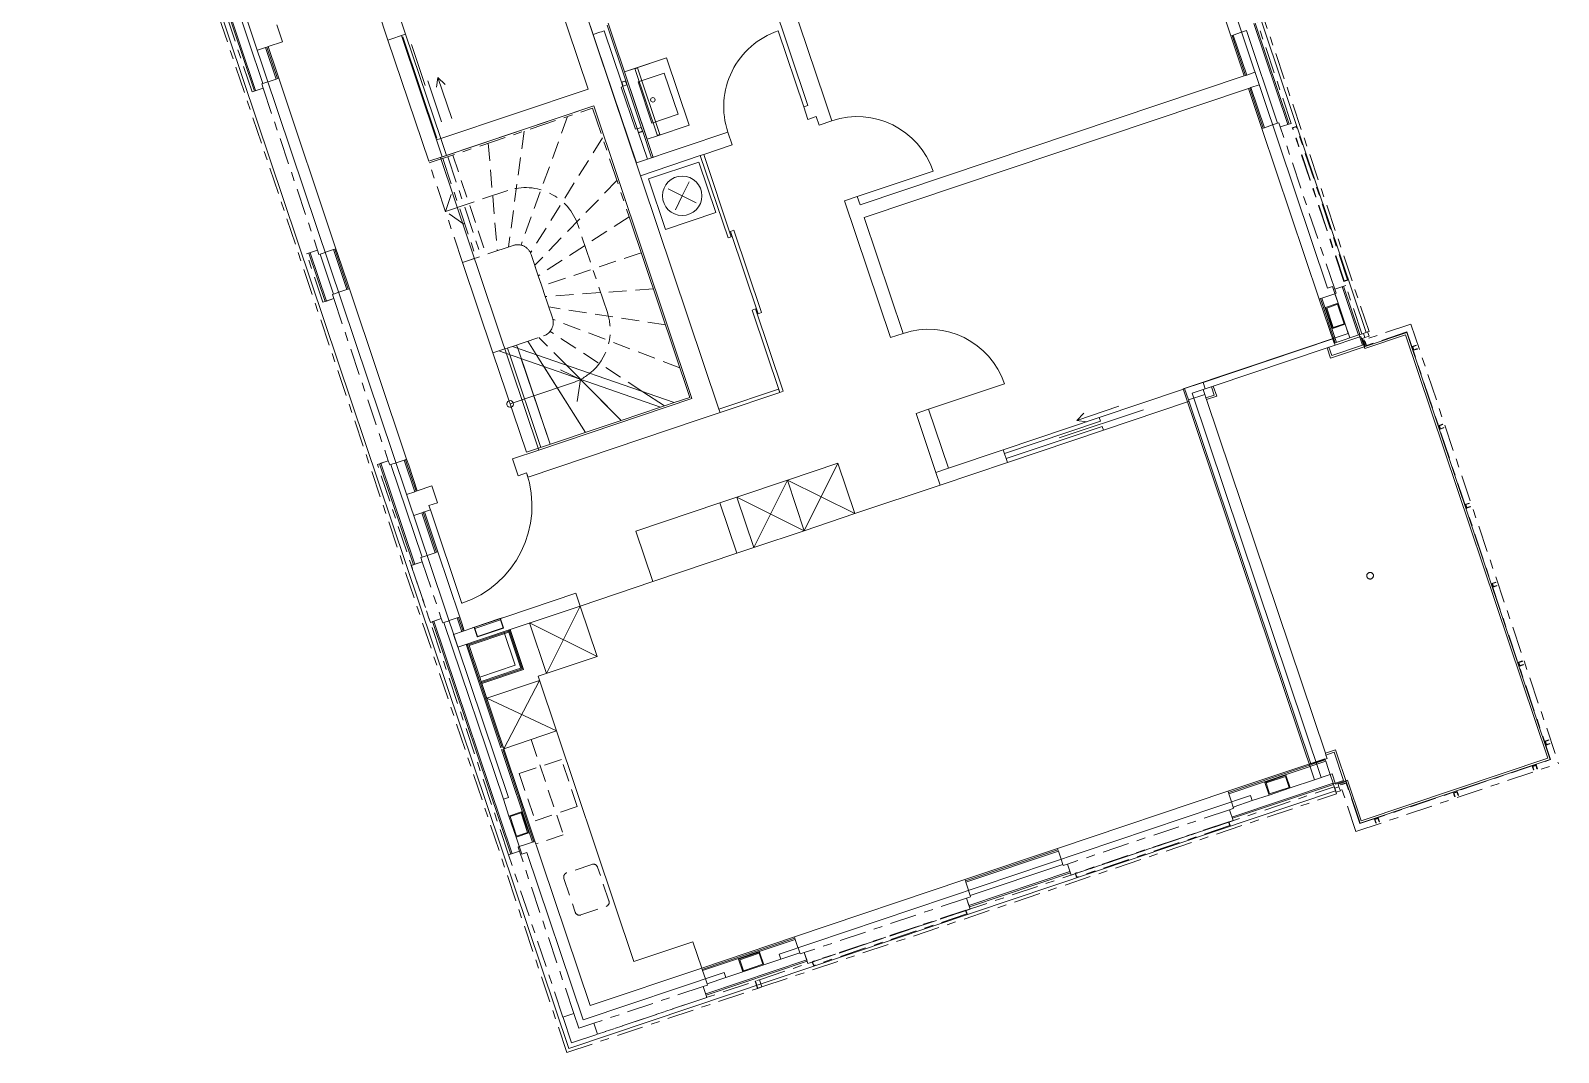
# Model space of a CAD drawing. Header units: metres. Extents: x 2747624 to 2747775, y 1250135 to 1250307.
# Drawn here: x 2747672.85 to 2747690.06, y 1250167.39 to 1250178.89 of the extents above; entities that cross this region are included whole.
import ezdxf

# ---------------------------------------------------------------- set-up
doc = ezdxf.new("R2010")
doc.units = ezdxf.units.M
doc.header["$MEASUREMENT"] = 0
doc.linetypes.add('Strich 2_1mm', pattern=[0.3, 0.2, -0.1])
doc.linetypes.add('Strichpunkt 3_1_1mm Achsen', pattern=[0.5, 0.3, -0.1, 0, -0.1])
doc.layers.add('nichttragend', color=7, linetype='Continuous')
doc.layers.add('tragend', color=7, linetype='Continuous')

# ---------------------------------------------------------------- blocks, each defined once
blk = doc.blocks.new('dfghdgh')
at = {"layer": 'nichttragend', "color": 252, "linetype": 'Strichpunkt 3_1_1mm Achsen', "lineweight": 0}
for p, q in [((2746678.888, 1250167.392), (2746672.85, 1250185.364)), ((2746687.92, 1250175.508), (2746684.95, 1250184.348)), ((2746675.344, 1250178.206), (2746674.863, 1250179.64)), ((2746687.043, 1250177.851), (2746686.661, 1250178.989)), ((2746675.344, 1250178.206), (2746675.468, 1250178.248)), ((2746675.468, 1250178.248), (2746676.081, 1250176.423)), ((2746677.338, 1250177.405), (2746679.177, 1250178.022)), ((2746679.177, 1250178.022), (2746679.588, 1250176.8)), ((2746687.043, 1250177.851), (2746686.92, 1250177.81)), ((2746687.533, 1250175.985), (2746686.92, 1250177.81)), ((2746687.098, 1250177.817), (2746687.055, 1250177.802)), ((2746687.637, 1250176.072), (2746687.055, 1250177.802)), ((2746687.099, 1250177.813), (2746687.06, 1250177.8)), ((2746687.639, 1250176.078), (2746687.06, 1250177.8)), ((2746687.678, 1250176.091), (2746687.098, 1250177.817)), ((2746687.098, 1250177.817), (2746687.099, 1250177.813)), ((2746677.49, 1250177.456), (2746677.866, 1250176.337)), ((2746677.546, 1250177.475), (2746677.922, 1250176.356)), ((2746677.714, 1250176.286), (2746677.338, 1250177.405)), ((2746678.223, 1250177.096), (2746677.787, 1250176.949)), ((2746677.787, 1250176.949), (2746677.521, 1250176.86)), ((2746679.344, 1250175.721), (2746679.015, 1250176.702)), ((2746675.958, 1250176.382), (2746676.081, 1250176.423)), ((2746678.283, 1250176.477), (2746677.714, 1250176.286)), ((2746676.141, 1250175.837), (2746675.958, 1250176.382)), ((2746678.726, 1250175.661), (2746678.485, 1250176.376)), ((2746687.679, 1250176.087), (2746687.637, 1250176.072)), ((2746687.678, 1250176.091), (2746687.639, 1250176.078)), ((2746687.678, 1250176.091), (2746687.679, 1250176.087)), ((2746676.141, 1250175.837), (2746676.264, 1250175.878)), ((2746676.264, 1250175.878), (2746676.877, 1250174.053)), ((2746687.656, 1250176.026), (2746687.533, 1250175.985)), ((2746687.839, 1250175.481), (2746687.656, 1250176.026)), ((2746688.39, 1250175.591), (2746687.863, 1250175.414)), ((2746688.39, 1250175.591), (2746690.052, 1250170.645)), ((2746678.276, 1250175.341), (2746678.625, 1250175.458)), ((2746687.863, 1250175.414), (2746687.869, 1250175.395)), ((2746688.346, 1250175.503), (2746687.89, 1250175.35)), ((2746687.92, 1250175.508), (2746687.903, 1250175.503)), ((2746688.346, 1250175.503), (2746689.963, 1250170.689)), ((2746680.271, 1250174.766), (2746680.095, 1250174.707)), ((2746676.754, 1250174.012), (2746676.877, 1250174.053)), ((2746678.231, 1250169.616), (2746676.754, 1250174.012)), ((2746677.136, 1250172.874), (2746677.259, 1250172.916)), ((2746677.136, 1250172.874), (2746677.351, 1250172.234)), ((2746677.259, 1250172.916), (2746677.474, 1250172.276)), ((2746677.351, 1250172.234), (2746677.474, 1250172.276)), ((2746687.772, 1250169.879), (2746690.052, 1250170.645)), ((2746687.816, 1250169.968), (2746689.963, 1250170.689)), ((2746681.057, 1250168.211), (2746687.527, 1250170.384)), ((2746687.554, 1250170.304), (2746687.527, 1250170.384)), ((2746687.613, 1250170.412), (2746687.595, 1250170.406)), ((2746687.772, 1250169.879), (2746687.595, 1250170.406)), ((2746687.816, 1250169.968), (2746687.662, 1250170.424)), ((2746681.084, 1250168.13), (2746687.554, 1250170.304)), ((2746686.348, 1250170.125), (2746684.523, 1250169.512)), ((2746686.348, 1250170.125), (2746686.389, 1250170.002)), ((2746686.389, 1250170.002), (2746684.565, 1250169.389)), ((2746686.341, 1250169.99), (2746684.611, 1250169.409)), ((2746686.338, 1250169.985), (2746684.616, 1250169.406)), ((2746686.351, 1250169.946), (2746684.629, 1250169.367)), ((2746686.351, 1250169.946), (2746686.338, 1250169.985)), ((2746686.355, 1250169.947), (2746686.341, 1250169.99)), ((2746686.355, 1250169.947), (2746686.351, 1250169.946)), ((2746678.354, 1250169.657), (2746678.231, 1250169.616)), ((2746678.844, 1250167.791), (2746678.231, 1250169.616)), ((2746678.967, 1250167.832), (2746678.354, 1250169.657)), ((2746684.523, 1250169.512), (2746684.565, 1250169.389)), ((2746684.625, 1250169.366), (2746684.611, 1250169.409)), ((2746684.629, 1250169.367), (2746684.616, 1250169.406)), ((2746684.629, 1250169.367), (2746684.625, 1250169.366)), ((2746683.386, 1250169.13), (2746681.561, 1250168.517)), ((2746683.427, 1250169.007), (2746681.602, 1250168.394)), ((2746683.386, 1250169.13), (2746683.427, 1250169.007)), ((2746683.378, 1250168.995), (2746681.648, 1250168.414)), ((2746683.376, 1250168.99), (2746681.654, 1250168.411)), ((2746683.389, 1250168.951), (2746681.667, 1250168.372)), ((2746683.389, 1250168.951), (2746683.376, 1250168.99)), ((2746683.393, 1250168.952), (2746683.378, 1250168.995)), ((2746683.393, 1250168.952), (2746683.389, 1250168.951)), ((2746681.561, 1250168.517), (2746681.602, 1250168.394)), ((2746681.663, 1250168.371), (2746681.648, 1250168.414)), ((2746681.667, 1250168.372), (2746681.654, 1250168.411)), ((2746681.667, 1250168.372), (2746681.663, 1250168.371)), ((2746678.941, 1250167.5), (2746681.057, 1250168.211)), ((2746681.01, 1250168.195), (2746681.008, 1250168.194)), ((2746681.008, 1250168.194), (2746681.035, 1250168.114)), ((2746681.037, 1250168.114), (2746681.01, 1250168.195)), ((2746681.084, 1250168.132), (2746681.057, 1250168.211)), ((2746678.888, 1250167.392), (2746681.035, 1250168.114)), ((2746680.423, 1250168.135), (2746679.191, 1250167.721)), ((2746680.465, 1250168.012), (2746679.233, 1250167.598)), ((2746680.423, 1250168.135), (2746680.465, 1250168.012)), ((2746681.035, 1250168.114), (2746681.037, 1250168.114)), ((2746681.084, 1250168.132), (2746681.036, 1250168.116)), ((2746681.037, 1250168.114), (2746681.084, 1250168.13)), ((2746681.084, 1250168.13), (2746681.084, 1250168.132)), ((2746678.967, 1250167.832), (2746678.844, 1250167.791)), ((2746678.941, 1250167.5), (2746678.844, 1250167.791)), ((2746679.191, 1250167.721), (2746679.233, 1250167.598))]:
    blk.add_line(p, q, dxfattribs=at)
at = {"layer": 'nichttragend', "color": 252, "linetype": 'Continuous', "lineweight": 0}
for p, q in [((2746678.908, 1250167.437), (2746672.893, 1250185.341)), ((2746687.886, 1250175.497), (2746684.917, 1250184.337)), ((2746687.451, 1250175.997), (2746684.871, 1250183.675)), ((2746674.057, 1250182.679), (2746678.229, 1250170.261)), ((2746686.362, 1250178.836), (2746685.717, 1250180.755)), ((2746678.838, 1250179.881), (2746679.183, 1250178.852)), ((2746679.126, 1250178.237), (2746678.616, 1250179.754)), ((2746679.859, 1250177.468), (2746679.351, 1250178.98)), ((2746675.686, 1250178.77), (2746675.622, 1250178.959)), ((2746677.025, 1250178.84), (2746677.42, 1250177.664)), ((2746677.041, 1250178.824), (2746677.423, 1250177.686)), ((2746677.072, 1250178.855), (2746677.467, 1250177.68)), ((2746679.257, 1250178.876), (2746679.183, 1250178.852)), ((2746679.225, 1250178.726), (2746679.183, 1250178.852)), ((2746679.257, 1250178.876), (2746679.278, 1250178.883)), ((2746679.278, 1250178.883), (2746679.309, 1250178.894)), ((2746679.309, 1250178.894), (2746679.503, 1250178.314)), ((2746679.34, 1250178.957), (2746679.551, 1250178.33)), ((2746681.554, 1250178.038), (2746681.267, 1250178.891)), ((2746686.377, 1250178.84), (2746686.362, 1250178.836)), ((2746686.391, 1250178.845), (2746686.377, 1250178.84)), ((2746686.482, 1250178.876), (2746686.391, 1250178.845)), ((2746686.483, 1250178.876), (2746686.482, 1250178.876)), ((2746686.54, 1250178.895), (2746686.483, 1250178.876)), ((2746677.293, 1250178.278), (2746677.137, 1250178.74)), ((2746679.225, 1250178.726), (2746679.67, 1250177.405)), ((2746680.01, 1250178.59), (2746679.536, 1250178.43)), ((2746679.536, 1250178.43), (2746679.654, 1250178.47)), ((2746679.654, 1250178.47), (2746680.01, 1250178.59)), ((2746679.654, 1250178.47), (2746679.909, 1250177.712)), ((2746679.656, 1250178.465), (2746679.684, 1250178.475)), ((2746679.684, 1250178.475), (2746679.936, 1250177.726)), ((2746680.265, 1250177.831), (2746680.01, 1250178.59)), ((2746675.452, 1250178.295), (2746675.466, 1250178.3)), ((2746675.468, 1250178.248), (2746675.452, 1250178.295)), ((2746675.466, 1250178.3), (2746675.522, 1250178.319)), ((2746675.522, 1250178.319), (2746675.524, 1250178.319)), ((2746675.524, 1250178.319), (2746675.615, 1250178.35)), ((2746675.615, 1250178.35), (2746675.629, 1250178.355)), ((2746675.643, 1250178.36), (2746675.621, 1250178.426)), ((2746675.629, 1250178.355), (2746675.643, 1250178.36)), ((2746675.643, 1250178.36), (2746676.288, 1250176.44)), ((2746677.478, 1250177.868), (2746677.323, 1250178.33)), ((2746677.436, 1250178.369), (2746677.421, 1250178.258)), ((2746677.592, 1250177.906), (2746677.436, 1250178.369)), ((2746677.436, 1250178.369), (2746677.516, 1250178.29)), ((2746679.551, 1250178.33), (2746679.503, 1250178.314)), ((2746679.503, 1250178.314), (2746679.519, 1250178.267)), ((2746679.506, 1250178.313), (2746679.549, 1250178.327)), ((2746679.52, 1250178.269), (2746679.506, 1250178.313)), ((2746679.791, 1250177.672), (2746679.536, 1250178.43)), ((2746679.549, 1250178.327), (2746679.564, 1250178.284)), ((2746679.567, 1250178.282), (2746679.551, 1250178.33)), ((2746679.69, 1250178.319), (2746679.983, 1250178.417)), ((2746679.846, 1250177.854), (2746679.69, 1250178.319)), ((2746679.983, 1250178.417), (2746680.139, 1250177.953)), ((2746677.467, 1250177.68), (2746679.126, 1250178.237)), ((2746679.519, 1250178.267), (2746679.5, 1250178.26)), ((2746679.5, 1250178.26), (2746679.659, 1250177.786)), ((2746679.519, 1250178.267), (2746679.678, 1250177.793)), ((2746679.564, 1250178.284), (2746679.52, 1250178.269)), ((2746679.726, 1250177.809), (2746679.567, 1250178.282)), ((2746679.19, 1250178.048), (2746677.465, 1250177.468)), ((2746680.296, 1250174.754), (2746679.19, 1250178.048)), ((2746680.139, 1250177.953), (2746679.846, 1250177.854)), ((2746681.554, 1250178.038), (2746681.601, 1250177.895)), ((2746679.659, 1250177.786), (2746679.678, 1250177.793)), ((2746679.678, 1250177.793), (2746679.694, 1250177.745)), ((2746679.681, 1250177.791), (2746679.725, 1250177.806)), ((2746679.696, 1250177.748), (2746679.681, 1250177.791)), ((2746679.725, 1250177.806), (2746679.739, 1250177.762)), ((2746679.742, 1250177.761), (2746679.726, 1250177.809)), ((2746679.909, 1250177.712), (2746680.265, 1250177.831)), ((2746681.87, 1250177.88), (2746681.728, 1250177.832)), ((2746686.727, 1250177.798), (2746686.713, 1250177.793)), ((2746687.358, 1250175.873), (2746686.713, 1250177.793)), ((2746686.741, 1250177.802), (2746686.727, 1250177.798)), ((2746686.832, 1250177.833), (2746686.741, 1250177.802)), ((2746686.833, 1250177.833), (2746686.832, 1250177.833)), ((2746686.89, 1250177.853), (2746686.833, 1250177.833)), ((2746686.904, 1250177.857), (2746686.89, 1250177.853)), ((2746686.92, 1250177.81), (2746686.904, 1250177.857)), ((2746679.694, 1250177.745), (2746679.742, 1250177.761)), ((2746679.694, 1250177.745), (2746679.795, 1250177.447)), ((2746679.739, 1250177.762), (2746679.696, 1250177.748)), ((2746679.742, 1250177.761), (2746679.842, 1250177.463)), ((2746679.909, 1250177.712), (2746679.791, 1250177.672)), ((2746679.936, 1250177.726), (2746679.908, 1250177.717)), ((2746680.7, 1250177.751), (2746680.748, 1250177.609)), ((2746677.465, 1250177.468), (2746678.571, 1250174.174)), ((2746679.67, 1250177.405), (2746679.795, 1250177.447)), ((2746679.795, 1250177.447), (2746679.842, 1250177.463)), ((2746679.842, 1250177.463), (2746679.859, 1250177.468)), ((2746680.428, 1250177.501), (2746680.39, 1250177.488)), ((2746680.39, 1250177.488), (2746680.702, 1250176.562)), ((2746680.739, 1250176.575), (2746680.428, 1250177.501)), ((2746680.375, 1250177.416), (2746679.806, 1250177.225)), ((2746680.566, 1250176.847), (2746680.375, 1250177.416)), ((2746682.157, 1250177.027), (2746683.01, 1250177.314)), ((2746679.806, 1250177.225), (2746679.997, 1250176.656)), ((2746680.186, 1250177.036), (2746680.03, 1250177.113)), ((2746680.186, 1250177.036), (2746680.264, 1250177.192)), ((2746680.186, 1250177.036), (2746680.109, 1250176.879)), ((2746680.186, 1250177.036), (2746680.343, 1250176.958)), ((2746682.157, 1250177.027), (2746682.015, 1250176.979)), ((2746679.588, 1250176.8), (2746680.271, 1250174.766)), ((2746679.997, 1250176.656), (2746680.566, 1250176.847)), ((2746680.702, 1250176.562), (2746680.739, 1250176.575)), ((2746680.768, 1250176.647), (2746680.73, 1250176.635)), ((2746680.73, 1250176.635), (2746681.041, 1250175.708)), ((2746681.079, 1250175.721), (2746680.768, 1250176.647)), ((2746676.081, 1250176.423), (2746676.097, 1250176.376)), ((2746676.11, 1250176.38), (2746676.167, 1250176.399)), ((2746676.167, 1250176.399), (2746676.169, 1250176.4)), ((2746676.169, 1250176.4), (2746676.26, 1250176.43)), ((2746676.26, 1250176.43), (2746676.274, 1250176.435)), ((2746676.274, 1250176.435), (2746676.288, 1250176.44)), ((2746676.288, 1250176.44), (2746676.31, 1250176.374)), ((2746676.097, 1250176.376), (2746676.11, 1250176.38)), ((2746677.714, 1250176.286), (2746677.847, 1250176.331)), ((2746678.056, 1250175.267), (2746677.714, 1250176.286)), ((2746678.566, 1250176.136), (2746678.485, 1250176.376)), ((2746676.439, 1250175.99), (2746676.417, 1250176.056)), ((2746678.606, 1250176.019), (2746678.566, 1250176.136)), ((2746676.18, 1250175.85), (2746676.264, 1250175.878)), ((2746676.248, 1250175.925), (2746676.262, 1250175.93)), ((2746676.264, 1250175.878), (2746676.248, 1250175.925)), ((2746676.262, 1250175.93), (2746676.319, 1250175.949)), ((2746676.319, 1250175.949), (2746676.32, 1250175.95)), ((2746676.32, 1250175.95), (2746676.411, 1250175.98)), ((2746676.411, 1250175.98), (2746676.425, 1250175.985)), ((2746676.425, 1250175.985), (2746676.439, 1250175.99)), ((2746676.439, 1250175.99), (2746677.084, 1250174.07)), ((2746678.645, 1250175.901), (2746678.606, 1250176.019)), ((2746687.372, 1250175.878), (2746687.358, 1250175.873)), ((2746687.386, 1250175.883), (2746687.372, 1250175.878)), ((2746687.477, 1250175.913), (2746687.386, 1250175.883)), ((2746687.507, 1250176.016), (2746687.451, 1250175.997)), ((2746687.478, 1250175.914), (2746687.477, 1250175.913)), ((2746687.535, 1250175.933), (2746687.478, 1250175.914)), ((2746687.571, 1250175.826), (2746687.507, 1250176.016)), ((2746687.533, 1250175.985), (2746687.549, 1250175.938)), ((2746687.549, 1250175.938), (2746687.535, 1250175.933)), ((2746676.166, 1250175.845), (2746676.18, 1250175.85)), ((2746681.013, 1250175.762), (2746680.975, 1250175.749)), ((2746680.975, 1250175.749), (2746681.286, 1250174.822)), ((2746681.324, 1250174.835), (2746681.013, 1250175.762)), ((2746681.041, 1250175.708), (2746681.079, 1250175.721)), ((2746687.685, 1250175.487), (2746687.651, 1250175.589)), ((2746682.674, 1250175.487), (2746682.532, 1250175.439)), ((2746685.827, 1250174.863), (2746687.685, 1250175.487)), ((2746686.051, 1250174.934), (2746687.513, 1250175.426)), ((2746687.826, 1250175.45), (2746687.447, 1250175.323)), ((2746688.343, 1250175.498), (2746687.486, 1250175.209)), ((2746687.537, 1250175.353), (2746687.513, 1250175.426)), ((2746687.856, 1250175.487), (2746687.808, 1250175.471)), ((2746687.808, 1250175.471), (2746687.824, 1250175.423)), ((2746687.824, 1250175.423), (2746687.847, 1250175.354)), ((2746687.87, 1250175.318), (2746687.826, 1250175.45)), ((2746687.845, 1250175.43), (2746687.871, 1250175.439)), ((2746687.875, 1250175.34), (2746687.845, 1250175.43)), ((2746687.856, 1250175.487), (2746687.903, 1250175.503)), ((2746687.871, 1250175.439), (2746687.856, 1250175.487)), ((2746687.874, 1250175.397), (2746687.869, 1250175.395)), ((2746687.869, 1250175.395), (2746687.885, 1250175.348)), ((2746688.331, 1250175.472), (2746687.87, 1250175.318)), ((2746687.871, 1250175.439), (2746687.919, 1250175.455)), ((2746687.89, 1250175.35), (2746687.874, 1250175.397)), ((2746687.903, 1250175.503), (2746687.919, 1250175.455)), ((2746689.933, 1250170.704), (2746688.331, 1250175.472)), ((2746689.958, 1250170.692), (2746688.343, 1250175.498)), ((2746678.189, 1250175.312), (2746678.056, 1250175.267)), ((2746678.432, 1250174.148), (2746678.056, 1250175.267)), ((2746679.941, 1250174.655), (2746678.121, 1250175.289)), ((2746678.189, 1250175.312), (2746678.276, 1250175.341)), ((2746678.219, 1250175.322), (2746678.244, 1250175.246)), ((2746678.244, 1250175.246), (2746678.595, 1250174.203)), ((2746680.095, 1250174.707), (2746678.276, 1250175.341)), ((2746678.698, 1250174.238), (2746678.334, 1250175.321)), ((2746678.698, 1250174.238), (2746678.374, 1250175.201)), ((2746679.096, 1250174.372), (2746678.541, 1250175.248)), ((2746687.447, 1250175.323), (2746686.165, 1250174.892)), ((2746687.447, 1250175.323), (2746687.468, 1250175.33)), ((2746687.486, 1250175.209), (2746687.447, 1250175.323)), ((2746687.499, 1250175.237), (2746687.468, 1250175.33)), ((2746687.847, 1250175.354), (2746687.499, 1250175.237)), ((2746687.885, 1250175.348), (2746687.89, 1250175.35)), ((2746688.406, 1250175.339), (2746688.449, 1250175.354)), ((2746688.406, 1250175.339), (2746688.42, 1250175.297)), ((2746688.412, 1250175.336), (2746688.45, 1250175.349)), ((2746688.412, 1250175.336), (2746688.424, 1250175.303)), ((2746688.42, 1250175.297), (2746688.463, 1250175.311)), ((2746688.424, 1250175.303), (2746688.462, 1250175.316)), ((2746688.449, 1250175.354), (2746688.45, 1250175.349)), ((2746688.462, 1250175.316), (2746688.463, 1250175.311)), ((2746679.096, 1250174.372), (2746678.627, 1250175.113)), ((2746678.817, 1250175.075), (2746679.042, 1250174.968)), ((2746679.5, 1250174.507), (2746678.882, 1250175.13)), ((2746678.515, 1250174.782), (2746678.951, 1250174.929)), ((2746679.042, 1250174.968), (2746679.003, 1250174.721)), ((2746679.5, 1250174.507), (2746679.042, 1250174.968)), ((2746681.271, 1250174.86), (2746680.6, 1250174.634)), ((2746681.284, 1250174.822), (2746681.271, 1250174.86)), ((2746682.961, 1250174.633), (2746683.814, 1250174.92)), ((2746684.881, 1250174.54), (2746685.829, 1250174.858)), ((2746687.306, 1250170.462), (2746685.827, 1250174.863)), ((2746685.843, 1250174.865), (2746686.027, 1250174.926)), ((2746685.843, 1250174.865), (2746685.886, 1250174.737)), ((2746686.165, 1250174.892), (2746685.928, 1250174.813)), ((2746686.051, 1250174.934), (2746686.027, 1250174.926)), ((2746686.075, 1250174.862), (2746686.051, 1250174.934)), ((2746686.07, 1250174.798), (2746686.052, 1250174.854)), ((2746686.144, 1250174.885), (2746686.176, 1250174.793)), ((2746686.165, 1250174.892), (2746686.204, 1250174.779)), ((2746678.249, 1250174.693), (2746678.515, 1250174.782)), ((2746678.571, 1250174.174), (2746680.296, 1250174.754)), ((2746679.988, 1250174.671), (2746679.744, 1250174.83)), ((2746680.095, 1250174.707), (2746679.988, 1250174.671)), ((2746680.613, 1250174.596), (2746681.284, 1250174.822)), ((2746681.286, 1250174.822), (2746681.324, 1250174.835)), ((2746684.928, 1250174.398), (2746685.876, 1250174.716)), ((2746685.876, 1250174.716), (2746685.892, 1250174.721)), ((2746686.07, 1250174.798), (2746685.886, 1250174.737)), ((2746687.263, 1250170.641), (2746685.886, 1250174.737)), ((2746685.928, 1250174.813), (2746687.381, 1250170.488)), ((2746686.083, 1250174.761), (2746686.07, 1250174.798)), ((2746686.176, 1250174.793), (2746686.083, 1250174.761)), ((2746686.09, 1250174.741), (2746686.083, 1250174.761)), ((2746686.204, 1250174.779), (2746686.09, 1250174.741)), ((2746686.09, 1250174.741), (2746687.427, 1250170.76)), ((2746679.5, 1250174.507), (2746678.432, 1250174.148)), ((2746679.941, 1250174.655), (2746679.5, 1250174.507)), ((2746679.988, 1250174.671), (2746679.941, 1250174.655)), ((2746680.6, 1250174.634), (2746680.613, 1250174.596)), ((2746682.961, 1250174.633), (2746682.819, 1250174.586)), ((2746684.881, 1250174.54), (2746683.8, 1250174.177)), ((2746684.431, 1250174.31), (2746685.379, 1250174.628)), ((2746684.628, 1250174.508), (2746685.102, 1250174.667)), ((2746684.628, 1250174.508), (2746684.707, 1250174.587)), ((2746684.628, 1250174.508), (2746684.738, 1250174.492)), ((2746684.895, 1250174.497), (2746684.881, 1250174.54)), ((2746684.895, 1250174.497), (2746683.814, 1250174.134)), ((2746683.833, 1250174.077), (2746684.914, 1250174.44)), ((2746683.848, 1250174.035), (2746684.928, 1250174.398)), ((2746684.928, 1250174.398), (2746684.914, 1250174.44)), ((2746688.705, 1250174.451), (2746688.747, 1250174.465)), ((2746688.705, 1250174.451), (2746688.719, 1250174.408)), ((2746688.711, 1250174.448), (2746688.749, 1250174.46)), ((2746688.711, 1250174.448), (2746688.722, 1250174.414)), ((2746688.719, 1250174.408), (2746688.762, 1250174.422)), ((2746688.722, 1250174.414), (2746688.76, 1250174.427)), ((2746688.747, 1250174.465), (2746688.749, 1250174.46)), ((2746688.76, 1250174.427), (2746688.762, 1250174.422)), ((2746676.779, 1250174.02), (2746676.794, 1250174.025)), ((2746676.794, 1250174.025), (2746676.877, 1250174.053)), ((2746676.877, 1250174.053), (2746676.893, 1250174.006)), ((2746676.893, 1250174.006), (2746676.907, 1250174.01)), ((2746676.907, 1250174.01), (2746676.964, 1250174.03)), ((2746676.964, 1250174.03), (2746676.965, 1250174.03)), ((2746676.965, 1250174.03), (2746677.056, 1250174.061)), ((2746677.056, 1250174.061), (2746677.07, 1250174.065)), ((2746677.07, 1250174.065), (2746677.084, 1250174.07)), ((2746677.084, 1250174.07), (2746677.107, 1250174.004)), ((2746678.276, 1250174.075), (2746678.34, 1250173.885)), ((2746681.37, 1250173.835), (2746681.939, 1250174.026)), ((2746681.561, 1250173.266), (2746681.939, 1250174.026)), ((2746681.939, 1250174.026), (2746682.13, 1250173.458)), ((2746678.34, 1250173.885), (2746678.435, 1250173.917)), ((2746678.435, 1250173.917), (2746678.451, 1250173.87)), ((2746680.801, 1250173.644), (2746681.37, 1250173.835)), ((2746680.992, 1250173.075), (2746681.37, 1250173.835)), ((2746681.561, 1250173.266), (2746681.37, 1250173.835)), ((2746681.37, 1250173.835), (2746682.13, 1250173.458)), ((2746677.366, 1250173.769), (2746677.43, 1250173.58)), ((2746680.611, 1250173.58), (2746680.801, 1250173.644)), ((2746680.992, 1250173.075), (2746680.801, 1250173.644)), ((2746680.801, 1250173.644), (2746681.561, 1250173.266)), ((2746683.089, 1250173.78), (2746682.13, 1250173.458)), ((2746677.43, 1250173.58), (2746677.335, 1250173.548)), ((2746677.335, 1250173.548), (2746677.351, 1250173.5)), ((2746677.351, 1250173.5), (2746677.704, 1250172.448)), ((2746679.664, 1250173.262), (2746680.611, 1250173.58)), ((2746680.803, 1250173.012), (2746680.611, 1250173.58)), ((2746689.003, 1250173.562), (2746689.046, 1250173.576)), ((2746689.003, 1250173.562), (2746689.018, 1250173.519)), ((2746689.01, 1250173.559), (2746689.048, 1250173.572)), ((2746689.01, 1250173.559), (2746689.021, 1250173.526)), ((2746689.018, 1250173.519), (2746689.06, 1250173.534)), ((2746689.021, 1250173.526), (2746689.059, 1250173.538)), ((2746689.046, 1250173.576), (2746689.048, 1250173.572)), ((2746689.059, 1250173.538), (2746689.06, 1250173.534)), ((2746682.13, 1250173.458), (2746681.561, 1250173.266)), ((2746679.855, 1250172.693), (2746679.664, 1250173.262)), ((2746681.561, 1250173.266), (2746680.992, 1250173.075)), ((2746677.243, 1250172.963), (2746677.257, 1250172.968)), ((2746677.259, 1250172.916), (2746677.243, 1250172.963)), ((2746677.257, 1250172.968), (2746677.314, 1250172.987)), ((2746677.314, 1250172.987), (2746677.315, 1250172.987)), ((2746677.315, 1250172.987), (2746677.406, 1250173.018)), ((2746677.406, 1250173.018), (2746677.42, 1250173.023)), ((2746677.435, 1250173.027), (2746677.412, 1250173.094)), ((2746677.42, 1250173.023), (2746677.435, 1250173.027)), ((2746677.682, 1250172.293), (2746677.435, 1250173.027)), ((2746680.803, 1250173.012), (2746679.855, 1250172.693)), ((2746680.992, 1250173.075), (2746680.803, 1250173.012)), ((2746677.162, 1250172.883), (2746677.176, 1250172.888)), ((2746677.176, 1250172.888), (2746677.259, 1250172.916)), ((2746679.855, 1250172.693), (2746679.037, 1250172.418)), ((2746689.302, 1250172.673), (2746689.345, 1250172.688)), ((2746689.302, 1250172.673), (2746689.316, 1250172.631)), ((2746689.308, 1250172.67), (2746689.346, 1250172.683)), ((2746689.308, 1250172.67), (2746689.319, 1250172.637)), ((2746689.316, 1250172.631), (2746689.359, 1250172.645)), ((2746689.319, 1250172.637), (2746689.357, 1250172.65)), ((2746689.345, 1250172.688), (2746689.346, 1250172.683)), ((2746689.357, 1250172.65), (2746689.359, 1250172.645)), ((2746677.391, 1250172.248), (2746677.474, 1250172.276)), ((2746677.474, 1250172.276), (2746677.49, 1250172.228)), ((2746677.562, 1250172.253), (2746677.653, 1250172.283)), ((2746677.653, 1250172.283), (2746677.667, 1250172.288)), ((2746677.667, 1250172.288), (2746677.682, 1250172.293)), ((2746677.682, 1250172.293), (2746677.704, 1250172.226)), ((2746677.828, 1250172.171), (2746678.155, 1250172.28)), ((2746678.132, 1250172.276), (2746677.848, 1250172.18)), ((2746677.848, 1250172.179), (2746678.132, 1250172.274)), ((2746678.158, 1250172.285), (2746678.132, 1250172.276)), ((2746678.132, 1250172.274), (2746678.158, 1250172.283)), ((2746678.132, 1250172.274), (2746678.132, 1250172.276)), ((2746678.135, 1250172.277), (2746678.135, 1250172.275)), ((2746678.135, 1250172.275), (2746678.139, 1250172.263)), ((2746678.141, 1250172.263), (2746678.137, 1250172.274)), ((2746678.173, 1250172.172), (2746678.138, 1250172.276)), ((2746678.173, 1250172.172), (2746678.139, 1250172.275)), ((2746678.155, 1250172.28), (2746678.155, 1250172.282)), ((2746678.158, 1250172.283), (2746678.158, 1250172.285)), ((2746678.659, 1250171.659), (2746679.037, 1250172.418)), ((2746679.228, 1250171.85), (2746679.037, 1250172.418)), ((2746677.376, 1250172.243), (2746677.391, 1250172.248)), ((2746677.49, 1250172.228), (2746677.504, 1250172.233)), ((2746677.504, 1250172.233), (2746677.561, 1250172.252)), ((2746677.561, 1250172.252), (2746677.562, 1250172.253)), ((2746677.785, 1250171.985), (2746678.229, 1250172.134)), ((2746677.789, 1250171.973), (2746678.233, 1250172.122)), ((2746677.848, 1250172.18), (2746677.823, 1250172.172)), ((2746677.823, 1250172.172), (2746677.824, 1250172.171)), ((2746677.824, 1250172.171), (2746677.848, 1250172.179)), ((2746677.828, 1250172.172), (2746677.828, 1250172.171)), ((2746677.844, 1250172.178), (2746677.88, 1250172.071)), ((2746677.845, 1250172.179), (2746677.846, 1250172.177)), ((2746677.845, 1250172.176), (2746677.879, 1250172.073)), ((2746677.846, 1250172.177), (2746677.85, 1250172.166)), ((2746677.847, 1250172.18), (2746677.847, 1250172.179)), ((2746677.851, 1250172.166), (2746677.847, 1250172.179)), ((2746677.848, 1250172.18), (2746677.848, 1250172.179)), ((2746677.881, 1250172.073), (2746677.85, 1250172.166)), ((2746677.851, 1250172.166), (2746677.85, 1250172.166)), ((2746677.851, 1250172.166), (2746678.139, 1250172.263)), ((2746677.88, 1250172.071), (2746678.174, 1250172.17)), ((2746678.172, 1250172.171), (2746677.881, 1250172.073)), ((2746678.139, 1250172.263), (2746678.141, 1250172.263)), ((2746678.141, 1250172.263), (2746678.172, 1250172.171)), ((2746678.174, 1250172.17), (2746678.173, 1250172.172)), ((2746678.178, 1250172.13), (2746678.305, 1250171.751)), ((2746678.225, 1250172.146), (2746678.237, 1250172.15)), ((2746678.233, 1250172.122), (2746678.225, 1250172.146)), ((2746678.233, 1250172.122), (2746678.369, 1250171.719)), ((2746678.237, 1250172.15), (2746678.249, 1250172.154)), ((2746678.237, 1250172.15), (2746678.385, 1250171.711)), ((2746678.4, 1250171.704), (2746678.249, 1250172.154)), ((2746678.468, 1250172.227), (2746678.659, 1250171.659)), ((2746678.468, 1250172.227), (2746679.228, 1250171.85)), ((2746677.781, 1250171.997), (2746677.789, 1250171.973)), ((2746677.88, 1250172.071), (2746677.879, 1250172.073)), ((2746678.305, 1250171.751), (2746677.908, 1250171.617)), ((2746678.565, 1250171.627), (2746679.228, 1250171.85)), ((2746689.6, 1250171.785), (2746689.643, 1250171.799)), ((2746689.6, 1250171.785), (2746689.615, 1250171.742)), ((2746689.607, 1250171.782), (2746689.645, 1250171.794)), ((2746689.607, 1250171.782), (2746689.618, 1250171.748)), ((2746689.615, 1250171.742), (2746689.657, 1250171.756)), ((2746689.618, 1250171.748), (2746689.656, 1250171.761)), ((2746689.643, 1250171.799), (2746689.645, 1250171.794)), ((2746689.656, 1250171.761), (2746689.657, 1250171.756)), ((2746677.908, 1250171.617), (2746677.924, 1250171.57)), ((2746678.321, 1250171.703), (2746677.924, 1250171.57)), ((2746678.385, 1250171.711), (2746677.928, 1250171.558)), ((2746677.932, 1250171.546), (2746678.388, 1250171.7)), ((2746678.58, 1250171.579), (2746677.988, 1250171.38)), ((2746678.179, 1250170.812), (2746678.58, 1250171.579)), ((2746678.321, 1250171.703), (2746678.369, 1250171.719)), ((2746678.4, 1250171.704), (2746678.388, 1250171.7)), ((2746679.643, 1250168.416), (2746678.565, 1250171.627)), ((2746677.924, 1250171.57), (2746677.928, 1250171.558)), ((2746677.928, 1250171.558), (2746677.932, 1250171.546)), ((2746677.932, 1250171.546), (2746679.15, 1250167.92)), ((2746678.772, 1250171.011), (2746677.988, 1250171.38)), ((2746678.179, 1250170.812), (2746678.772, 1250171.011)), ((2746689.899, 1250170.896), (2746689.942, 1250170.91)), ((2746689.899, 1250170.896), (2746689.913, 1250170.853)), ((2746689.905, 1250170.893), (2746689.943, 1250170.906)), ((2746689.905, 1250170.893), (2746689.916, 1250170.86)), ((2746689.942, 1250170.91), (2746689.943, 1250170.906)), ((2746687.427, 1250170.76), (2746687.541, 1250170.798)), ((2746687.427, 1250170.76), (2746687.434, 1250170.739)), ((2746687.434, 1250170.739), (2746687.527, 1250170.771)), ((2746687.446, 1250170.702), (2746687.434, 1250170.739)), ((2746687.527, 1250170.771), (2746687.633, 1250170.455)), ((2746687.541, 1250170.798), (2746687.818, 1250169.973)), ((2746689.913, 1250170.853), (2746689.956, 1250170.868)), ((2746689.916, 1250170.86), (2746689.954, 1250170.872)), ((2746689.954, 1250170.872), (2746689.956, 1250170.868)), ((2746687.446, 1250170.702), (2746687.263, 1250170.641)), ((2746687.818, 1250169.973), (2746689.958, 1250170.692)), ((2746687.831, 1250169.998), (2746689.933, 1250170.704)), ((2746689.757, 1250170.615), (2746689.8, 1250170.629)), ((2746689.757, 1250170.615), (2746689.772, 1250170.572)), ((2746689.764, 1250170.612), (2746689.797, 1250170.623)), ((2746689.764, 1250170.612), (2746689.776, 1250170.574)), ((2746689.772, 1250170.572), (2746689.776, 1250170.574)), ((2746689.797, 1250170.623), (2746689.809, 1250170.585)), ((2746689.8, 1250170.629), (2746689.814, 1250170.586)), ((2746689.809, 1250170.585), (2746689.814, 1250170.586)), ((2746687.031, 1250170.37), (2746687.306, 1250170.462)), ((2746687.381, 1250170.488), (2746687.505, 1250170.529)), ((2746687.505, 1250170.529), (2746687.543, 1250170.414)), ((2746687.564, 1250170.432), (2746687.516, 1250170.416)), ((2746687.516, 1250170.416), (2746687.532, 1250170.368)), ((2746687.532, 1250170.368), (2746687.58, 1250170.384)), ((2746687.543, 1250170.414), (2746687.676, 1250170.459)), ((2746687.633, 1250170.455), (2746687.564, 1250170.432)), ((2746687.571, 1250170.411), (2746687.661, 1250170.441)), ((2746687.58, 1250170.384), (2746687.571, 1250170.411)), ((2746687.58, 1250170.384), (2746687.596, 1250170.337)), ((2746687.661, 1250170.428), (2746687.613, 1250170.412)), ((2746687.613, 1250170.412), (2746687.615, 1250170.408)), ((2746687.615, 1250170.408), (2746687.662, 1250170.424)), ((2746687.662, 1250170.424), (2746687.661, 1250170.428)), ((2746687.676, 1250170.459), (2746687.831, 1250169.998)), ((2746678.229, 1250170.261), (2746678.173, 1250170.242)), ((2746678.173, 1250170.242), (2746678.236, 1250170.053)), ((2746687.543, 1250170.337), (2746678.908, 1250167.437)), ((2746681.277, 1250168.5), (2746686.585, 1250170.284)), ((2746686.331, 1250170.333), (2746684.411, 1250169.688)), ((2746686.336, 1250170.319), (2746686.331, 1250170.333)), ((2746686.341, 1250170.304), (2746686.336, 1250170.319)), ((2746686.371, 1250170.213), (2746686.341, 1250170.304)), ((2746686.372, 1250170.212), (2746686.371, 1250170.213)), ((2746686.391, 1250170.155), (2746686.372, 1250170.212)), ((2746686.585, 1250170.284), (2746686.604, 1250170.227)), ((2746686.604, 1250170.227), (2746686.794, 1250170.29)), ((2746687.532, 1250170.368), (2746687.548, 1250170.321)), ((2746687.548, 1250170.321), (2746687.596, 1250170.337)), ((2746688.869, 1250170.316), (2746688.911, 1250170.33)), ((2746688.869, 1250170.316), (2746688.883, 1250170.273)), ((2746688.875, 1250170.313), (2746688.908, 1250170.324)), ((2746688.875, 1250170.313), (2746688.888, 1250170.275)), ((2746688.883, 1250170.273), (2746688.888, 1250170.275)), ((2746688.908, 1250170.324), (2746688.921, 1250170.286)), ((2746688.911, 1250170.33), (2746688.925, 1250170.288)), ((2746688.921, 1250170.286), (2746688.925, 1250170.288)), ((2746686.348, 1250170.125), (2746686.395, 1250170.141)), ((2746686.395, 1250170.141), (2746686.391, 1250170.155)), ((2746687.98, 1250170.018), (2746688.022, 1250170.032)), ((2746688.022, 1250170.032), (2746688.037, 1250169.989)), ((2746687.98, 1250170.018), (2746687.994, 1250169.975)), ((2746687.986, 1250170.014), (2746688.019, 1250170.026)), ((2746687.986, 1250170.014), (2746687.999, 1250169.976)), ((2746687.994, 1250169.975), (2746687.999, 1250169.976)), ((2746688.019, 1250170.026), (2746688.032, 1250169.988)), ((2746688.032, 1250169.988), (2746688.037, 1250169.989)), ((2746678.316, 1250169.816), (2746678.38, 1250169.626)), ((2746678.338, 1250169.705), (2746678.352, 1250169.709)), ((2746678.354, 1250169.657), (2746678.338, 1250169.705)), ((2746678.352, 1250169.709), (2746678.409, 1250169.728)), ((2746678.409, 1250169.728), (2746678.41, 1250169.729)), ((2746678.41, 1250169.729), (2746678.501, 1250169.759)), ((2746678.501, 1250169.759), (2746678.515, 1250169.764)), ((2746678.515, 1250169.764), (2746678.529, 1250169.769)), ((2746684.416, 1250169.674), (2746684.411, 1250169.688)), ((2746678.38, 1250169.626), (2746678.436, 1250169.645)), ((2746678.436, 1250169.645), (2746679.07, 1250167.759)), ((2746684.421, 1250169.66), (2746684.416, 1250169.674)), ((2746684.452, 1250169.569), (2746684.421, 1250169.66)), ((2746684.452, 1250169.567), (2746684.452, 1250169.569)), ((2746684.471, 1250169.51), (2746684.452, 1250169.567)), ((2746684.523, 1250169.512), (2746684.476, 1250169.496)), ((2746684.476, 1250169.496), (2746684.471, 1250169.51)), ((2746683.369, 1250169.338), (2746681.449, 1250168.693)), ((2746683.374, 1250169.323), (2746683.369, 1250169.338)), ((2746683.378, 1250169.309), (2746683.374, 1250169.323)), ((2746683.409, 1250169.218), (2746683.378, 1250169.309)), ((2746683.409, 1250169.217), (2746683.409, 1250169.218)), ((2746683.428, 1250169.16), (2746683.409, 1250169.217)), ((2746683.386, 1250169.13), (2746683.433, 1250169.146)), ((2746683.414, 1250169.047), (2746683.386, 1250169.13)), ((2746683.419, 1250169.033), (2746683.414, 1250169.047)), ((2746683.433, 1250169.146), (2746683.428, 1250169.16)), ((2746681.454, 1250168.679), (2746681.449, 1250168.693)), ((2746681.459, 1250168.664), (2746681.454, 1250168.679)), ((2746681.489, 1250168.573), (2746681.459, 1250168.664)), ((2746680.307, 1250168.639), (2746679.643, 1250168.416)), ((2746680.406, 1250168.342), (2746680.307, 1250168.639)), ((2746681.296, 1250168.443), (2746681.277, 1250168.5)), ((2746681.49, 1250168.572), (2746681.489, 1250168.573)), ((2746681.509, 1250168.515), (2746681.49, 1250168.572)), ((2746681.514, 1250168.501), (2746681.509, 1250168.515)), ((2746681.561, 1250168.517), (2746681.514, 1250168.501)), ((2746681.589, 1250168.434), (2746681.561, 1250168.517)), ((2746679.15, 1250167.92), (2746680.406, 1250168.342)), ((2746680.411, 1250168.328), (2746680.406, 1250168.342)), ((2746680.416, 1250168.314), (2746680.411, 1250168.328)), ((2746680.447, 1250168.223), (2746680.416, 1250168.314)), ((2746681.106, 1250168.38), (2746681.296, 1250168.443)), ((2746681.594, 1250168.42), (2746681.589, 1250168.434)), ((2746679.07, 1250167.759), (2746680.66, 1250168.293)), ((2746680.423, 1250168.135), (2746680.471, 1250168.151)), ((2746680.447, 1250168.222), (2746680.447, 1250168.223)), ((2746680.466, 1250168.165), (2746680.447, 1250168.222)), ((2746680.471, 1250168.151), (2746680.466, 1250168.165)), ((2746680.66, 1250168.293), (2746680.679, 1250168.236)), ((2746680.679, 1250168.236), (2746680.869, 1250168.3)), ((2746679.023, 1250167.665), (2746678.967, 1250167.832)), ((2746679.023, 1250167.665), (2746679.191, 1250167.721))]:
    blk.add_line(p, q, dxfattribs=at)
at = {"layer": 'nichttragend', "color": 190, "linetype": 'Continuous', "lineweight": 0}
for p, q in [((2746674.888, 1250179.649), (2746675.37, 1250178.215)), ((2746674.903, 1250179.654), (2746675.384, 1250178.22)), ((2746675.016, 1250179.639), (2746675.466, 1250178.3)), ((2746687.003, 1250177.838), (2746686.621, 1250178.975)), ((2746687.018, 1250177.843), (2746686.636, 1250178.98)), ((2746686.362, 1250178.836), (2746686.514, 1250178.385)), ((2746686.377, 1250178.84), (2746686.528, 1250178.39)), ((2746686.542, 1250178.395), (2746686.391, 1250178.845)), ((2746686.89, 1250177.853), (2746686.54, 1250178.895)), ((2746675.495, 1250178.705), (2746675.615, 1250178.35)), ((2746675.629, 1250178.355), (2746675.51, 1250178.71)), ((2746675.621, 1250178.426), (2746675.524, 1250178.715)), ((2746686.561, 1250178.243), (2746686.713, 1250177.793)), ((2746686.576, 1250178.248), (2746686.727, 1250177.798)), ((2746686.741, 1250177.802), (2746686.59, 1250178.253)), ((2746675.997, 1250176.395), (2746676.18, 1250175.85)), ((2746676.26, 1250176.43), (2746676.411, 1250175.98)), ((2746676.425, 1250175.985), (2746676.274, 1250176.435)), ((2746675.983, 1250176.39), (2746676.166, 1250175.845)), ((2746676.11, 1250176.38), (2746676.262, 1250175.93)), ((2746676.417, 1250176.056), (2746676.31, 1250176.374)), ((2746687.372, 1250175.878), (2746687.539, 1250175.38)), ((2746687.553, 1250175.385), (2746687.386, 1250175.883)), ((2746687.571, 1250175.826), (2746687.535, 1250175.933)), ((2746687.8, 1250175.468), (2746687.617, 1250176.013)), ((2746687.814, 1250175.473), (2746687.631, 1250176.018)), ((2746687.358, 1250175.873), (2746687.525, 1250175.376)), ((2746687.702, 1250175.435), (2746687.651, 1250175.589)), ((2746687.525, 1250175.376), (2746687.814, 1250175.473)), ((2746676.779, 1250174.02), (2746677.162, 1250172.883)), ((2746676.794, 1250174.025), (2746677.176, 1250172.888)), ((2746676.907, 1250174.01), (2746677.257, 1250172.968)), ((2746677.056, 1250174.061), (2746677.175, 1250173.705)), ((2746677.19, 1250173.71), (2746677.07, 1250174.065)), ((2746677.204, 1250173.715), (2746677.107, 1250174.004)), ((2746677.255, 1250173.468), (2746677.406, 1250173.018)), ((2746677.42, 1250173.023), (2746677.269, 1250173.473)), ((2746677.412, 1250173.094), (2746677.283, 1250173.478)), ((2746677.653, 1250172.283), (2746677.705, 1250172.129)), ((2746677.719, 1250172.134), (2746677.667, 1250172.288)), ((2746677.376, 1250172.243), (2746678.256, 1250169.624)), ((2746677.391, 1250172.248), (2746678.27, 1250169.629)), ((2746677.504, 1250172.233), (2746678.173, 1250170.242)), ((2746677.733, 1250172.139), (2746677.704, 1250172.226)), ((2746677.753, 1250171.987), (2746678.145, 1250170.82)), ((2746678.159, 1250170.825), (2746677.767, 1250171.992)), ((2746677.908, 1250171.617), (2746677.789, 1250171.973)), ((2746677.928, 1250171.558), (2746677.924, 1250171.57)), ((2746678.151, 1250170.802), (2746678.501, 1250169.759)), ((2746678.515, 1250169.764), (2746678.165, 1250170.807)), ((2746687.421, 1250170.699), (2746686.331, 1250170.333)), ((2746687.426, 1250170.685), (2746686.336, 1250170.319)), ((2746686.341, 1250170.304), (2746687.431, 1250170.671)), ((2746687.426, 1250170.685), (2746687.421, 1250170.699)), ((2746687.431, 1250170.671), (2746687.426, 1250170.685)), ((2746687.462, 1250170.578), (2746687.431, 1250170.671)), ((2746687.481, 1250170.521), (2746687.462, 1250170.578)), ((2746686.376, 1250170.042), (2746687.514, 1250170.424)), ((2746686.381, 1250170.028), (2746687.518, 1250170.41)), ((2746687.306, 1250170.462), (2746687.481, 1250170.521)), ((2746687.514, 1250170.424), (2746687.481, 1250170.521)), ((2746687.516, 1250170.416), (2746687.514, 1250170.424)), ((2746686.391, 1250170.155), (2746686.604, 1250170.227)), ((2746684.411, 1250169.688), (2746683.369, 1250169.338)), ((2746684.416, 1250169.674), (2746683.374, 1250169.323)), ((2746683.378, 1250169.309), (2746684.421, 1250169.66)), ((2746683.414, 1250169.047), (2746684.551, 1250169.429)), ((2746683.419, 1250169.033), (2746684.556, 1250169.415)), ((2746683.428, 1250169.16), (2746684.471, 1250169.51)), ((2746681.449, 1250168.693), (2746680.406, 1250168.342)), ((2746681.454, 1250168.679), (2746680.411, 1250168.328)), ((2746680.416, 1250168.314), (2746681.459, 1250168.664)), ((2746681.296, 1250168.443), (2746681.509, 1250168.515)), ((2746680.451, 1250168.052), (2746681.589, 1250168.434)), ((2746680.456, 1250168.037), (2746681.594, 1250168.42)), ((2746680.466, 1250168.165), (2746680.679, 1250168.236))]:
    blk.add_line(p, q, dxfattribs=at)
at = {"layer": 'nichttragend', "color": 252, "linetype": 'Strich 2_1mm', "lineweight": 0}
for p, q in [((2746678.894, 1250177.927), (2746678.372, 1250176.481)), ((2746678.002, 1250177.628), (2746678.104, 1250176.417)), ((2746678.406, 1250177.763), (2746678.231, 1250176.46)), ((2746679.289, 1250177.689), (2746678.479, 1250176.392)), ((2746677.604, 1250177.494), (2746677.979, 1250176.375)), ((2746677.521, 1250176.86), (2746677.6, 1250177.097)), ((2746679.451, 1250177.207), (2746678.527, 1250176.254)), ((2746677.727, 1250176.718), (2746677.521, 1250176.86)), ((2746679.588, 1250176.8), (2746678.566, 1250176.136)), ((2746679.724, 1250176.394), (2746678.606, 1250176.019)), ((2746679.86, 1250175.988), (2746678.645, 1250175.901)), ((2746679.997, 1250175.582), (2746678.685, 1250175.784)), ((2746680.159, 1250175.1), (2746678.73, 1250175.645)), ((2746678.541, 1250175.248), (2746678.447, 1250175.398)), ((2746678.882, 1250175.13), (2746678.573, 1250175.441)), ((2746679.744, 1250174.83), (2746678.699, 1250175.509)), ((2746678.334, 1250175.321), (2746678.322, 1250175.356)), ((2746678.487, 1250170.915), (2746678.847, 1250169.844)), ((2746678.826, 1250170.691), (2746678.352, 1250170.532)), ((2746679.004, 1250170.161), (2746678.826, 1250170.691)), ((2746678.352, 1250170.532), (2746678.53, 1250170.001)), ((2746678.53, 1250170.001), (2746679.004, 1250170.161)), ((2746678.847, 1250169.844), (2746678.539, 1250169.74)), ((2746678.855, 1250169.351), (2746678.982, 1250168.971)), ((2746679.17, 1250169.51), (2746678.886, 1250169.414)), ((2746679.361, 1250169.099), (2746679.234, 1250169.478)), ((2746679.045, 1250168.94), (2746679.33, 1250169.036))]:
    blk.add_line(p, q, dxfattribs=at)
at = {"layer": 'nichttragend', "color": 252, "linetype": 'Continuous', "lineweight": 0}
for centre, radius in [((2746679.856, 1250178.116), 0.025), ((2746680.186, 1250177.036), 0.222)]:
    blk.add_circle(centre, radius, dxfattribs=at)
for centre, radius, start, end in [((2746681.554, 1250178.038), 0.9, 108.5706, 198.5706), ((2746682.157, 1250177.027), 0.9, 18.5706, 108.5706), ((2746682.961, 1250174.633), 0.9, 18.5706, 108.5706), ((2746678.751, 1250175.522), 0.625, 297.7324, 309.2675), ((2746678.751, 1250175.522), 0.625, 288.5706, 297.7324), ((2746678.249, 1250174.693), 0.0375, 108.5706, 288.5706), ((2746678.249, 1250174.693), 0.0375, 288.5706, 108.5706), ((2746677.335, 1250173.548), 1.16, 288.5706, 18.5706)]:
    blk.add_arc(centre, radius, start, end, dxfattribs=at)
at = {"layer": 'nichttragend', "color": 252, "linetype": 'Strichpunkt 3_1_1mm Achsen', "lineweight": 0}
for centre, radius, start, end in [((2746678.422, 1250176.503), 0.625, 18.5698, 108.5706), ((2746678.334, 1250176.325), 0.16, 18.5756, 108.5763), ((2746678.751, 1250175.522), 0.625, 309.2675, 18.5698), ((2746678.574, 1250175.61), 0.16, 288.5706, 18.5698)]:
    blk.add_arc(centre, radius, start, end, dxfattribs=at)
at = {"layer": 'nichttragend', "color": 252, "linetype": 'Strich 2_1mm', "lineweight": 0}
for centre, start, end in [((2746679.186, 1250169.462), 18.5706, 108.5706), ((2746678.902, 1250169.367), 108.5706, 198.5706), ((2746679.314, 1250169.083), 288.5706, 18.5706), ((2746679.029, 1250168.987), 198.5706, 288.5706)]:
    blk.add_arc(centre, 0.05, start, end, dxfattribs=at)
at = {"layer": 'tragend', "color": 92, "linetype": 'Continuous', "lineweight": 0}
for p, q in [((2746680.6, 1250174.634), (2746678.838, 1250179.881)), ((2746681.791, 1250178.117), (2746681.257, 1250179.705)), ((2746681.068, 1250179.641), (2746681.601, 1250178.053)), ((2746677.072, 1250178.855), (2746676.958, 1250179.197)), ((2746676.759, 1250179.13), (2746676.873, 1250178.789)), ((2746676.873, 1250178.789), (2746677.072, 1250178.855)), ((2746675.403, 1250178.674), (2746675.495, 1250178.705)), ((2746675.495, 1250178.705), (2746675.51, 1250178.71)), ((2746675.51, 1250178.71), (2746675.524, 1250178.715)), ((2746675.524, 1250178.715), (2746675.686, 1250178.77)), ((2746677.332, 1250177.424), (2746676.873, 1250178.789)), ((2746677.483, 1250177.474), (2746679.19, 1250178.048)), ((2746677.467, 1250177.68), (2746677.42, 1250177.664)), ((2746677.42, 1250177.664), (2746677.483, 1250177.474)), ((2746677.483, 1250177.474), (2746677.332, 1250177.424)), ((2746687.571, 1250175.826), (2746687.429, 1250175.779)), ((2746687.429, 1250175.779), (2746687.509, 1250175.542)), ((2746687.442, 1250175.772), (2746687.565, 1250175.814)), ((2746687.515, 1250175.554), (2746687.442, 1250175.772)), ((2746687.565, 1250175.814), (2746687.638, 1250175.596)), ((2746687.651, 1250175.589), (2746687.571, 1250175.826)), ((2746687.509, 1250175.542), (2746687.651, 1250175.589)), ((2746687.638, 1250175.596), (2746687.515, 1250175.554)), ((2746678.451, 1250173.87), (2746680.376, 1250174.517)), ((2746680.613, 1250174.596), (2746680.376, 1250174.517)), ((2746678.571, 1250174.174), (2746678.276, 1250174.075)), ((2746683.8, 1250174.177), (2746683.184, 1250173.97)), ((2746683.8, 1250174.177), (2746683.848, 1250174.035)), ((2746683.089, 1250173.78), (2746683.848, 1250174.035)), ((2746683.042, 1250173.922), (2746683.184, 1250173.97)), ((2746683.089, 1250173.78), (2746683.042, 1250173.922)), ((2746677.175, 1250173.705), (2746677.083, 1250173.674)), ((2746677.19, 1250173.71), (2746677.175, 1250173.705)), ((2746677.204, 1250173.715), (2746677.19, 1250173.71)), ((2746677.366, 1250173.769), (2746677.204, 1250173.715)), ((2746677.163, 1250173.437), (2746677.255, 1250173.468)), ((2746677.255, 1250173.468), (2746677.269, 1250173.473)), ((2746677.269, 1250173.473), (2746677.283, 1250173.478)), ((2746677.283, 1250173.478), (2746677.351, 1250173.5)), ((2746686.983, 1250170.512), (2746686.746, 1250170.433)), ((2746686.746, 1250170.433), (2746686.794, 1250170.29)), ((2746686.759, 1250170.426), (2746686.977, 1250170.5)), ((2746686.8, 1250170.303), (2746686.759, 1250170.426)), ((2746687.018, 1250170.376), (2746686.8, 1250170.303)), ((2746686.977, 1250170.5), (2746687.018, 1250170.376)), ((2746687.031, 1250170.37), (2746686.983, 1250170.512)), ((2746686.794, 1250170.29), (2746687.031, 1250170.37)), ((2746678.378, 1250170.101), (2746678.236, 1250170.053)), ((2746678.236, 1250170.053), (2746678.316, 1250169.816)), ((2746678.249, 1250170.047), (2746678.372, 1250170.088)), ((2746678.322, 1250169.828), (2746678.249, 1250170.047)), ((2746678.372, 1250170.088), (2746678.445, 1250169.87)), ((2746678.458, 1250169.864), (2746678.378, 1250170.101)), ((2746678.316, 1250169.816), (2746678.458, 1250169.864)), ((2746678.445, 1250169.87), (2746678.322, 1250169.828)), ((2746681.058, 1250168.522), (2746680.821, 1250168.442)), ((2746680.834, 1250168.436), (2746681.052, 1250168.509)), ((2746681.052, 1250168.509), (2746681.093, 1250168.386)), ((2746681.106, 1250168.38), (2746681.058, 1250168.522)), ((2746680.821, 1250168.442), (2746680.869, 1250168.3)), ((2746680.875, 1250168.313), (2746680.834, 1250168.436)), ((2746680.869, 1250168.3), (2746681.106, 1250168.38)), ((2746681.093, 1250168.386), (2746680.875, 1250168.313))]:
    blk.add_line(p, q, dxfattribs=at)
at = {"layer": 'tragend', "color": 20, "linetype": 'Continuous', "lineweight": 0}
for p, q in [((2746686.514, 1250178.385), (2746682.189, 1250176.932)), ((2746686.528, 1250178.39), (2746686.514, 1250178.385)), ((2746686.542, 1250178.395), (2746686.528, 1250178.39)), ((2746686.634, 1250178.426), (2746686.542, 1250178.395)), ((2746681.87, 1250177.88), (2746681.791, 1250178.117)), ((2746682.236, 1250176.79), (2746686.561, 1250178.243)), ((2746686.561, 1250178.243), (2746686.576, 1250178.248)), ((2746686.576, 1250178.248), (2746686.59, 1250178.253)), ((2746686.59, 1250178.253), (2746686.682, 1250178.284)), ((2746681.601, 1250178.053), (2746681.554, 1250178.038)), ((2746681.601, 1250177.895), (2746681.696, 1250177.927)), ((2746681.696, 1250177.927), (2746681.728, 1250177.832)), ((2746680.7, 1250177.751), (2746679.67, 1250177.405)), ((2746680.428, 1250177.501), (2746680.748, 1250177.609)), ((2746679.717, 1250177.262), (2746680.39, 1250177.488)), ((2746682.015, 1250176.979), (2746682.532, 1250175.439)), ((2746682.189, 1250176.932), (2746682.157, 1250177.027)), ((2746682.674, 1250175.487), (2746682.236, 1250176.79)), ((2746682.819, 1250174.586), (2746683.042, 1250173.922)), ((2746683.184, 1250173.97), (2746682.961, 1250174.633)), ((2746678.989, 1250172.561), (2746678.201, 1250172.296)), ((2746679.037, 1250172.418), (2746678.989, 1250172.561)), ((2746678.201, 1250172.296), (2746678.155, 1250172.28)), ((2746678.249, 1250172.154), (2746679.037, 1250172.418)), ((2746677.828, 1250172.171), (2746677.612, 1250172.098)), ((2746677.612, 1250172.098), (2746677.66, 1250171.956)), ((2746677.66, 1250171.956), (2746678.249, 1250172.154))]:
    blk.add_line(p, q, dxfattribs=at)
at = {"layer": 'tragend', "color": 92, "linetype": 'Strichpunkt 3_1_1mm Achsen', "lineweight": 0}
blk.add_line((2746677.531, 1250177.49), (2746677.467, 1250177.68), dxfattribs=at)
for start, end in [(108.5706, 288.5706), (288.5706, 108.5706)]:
    blk.add_arc((2746687.931, 1250172.759), 0.0375, start, end, dxfattribs=at)

msp = doc.modelspace()

# ---------------------------------------------------------------- block references
msp.add_blockref('dfghdgh', (1000.005, -0.002))

doc.saveas('drawing.dxf')
